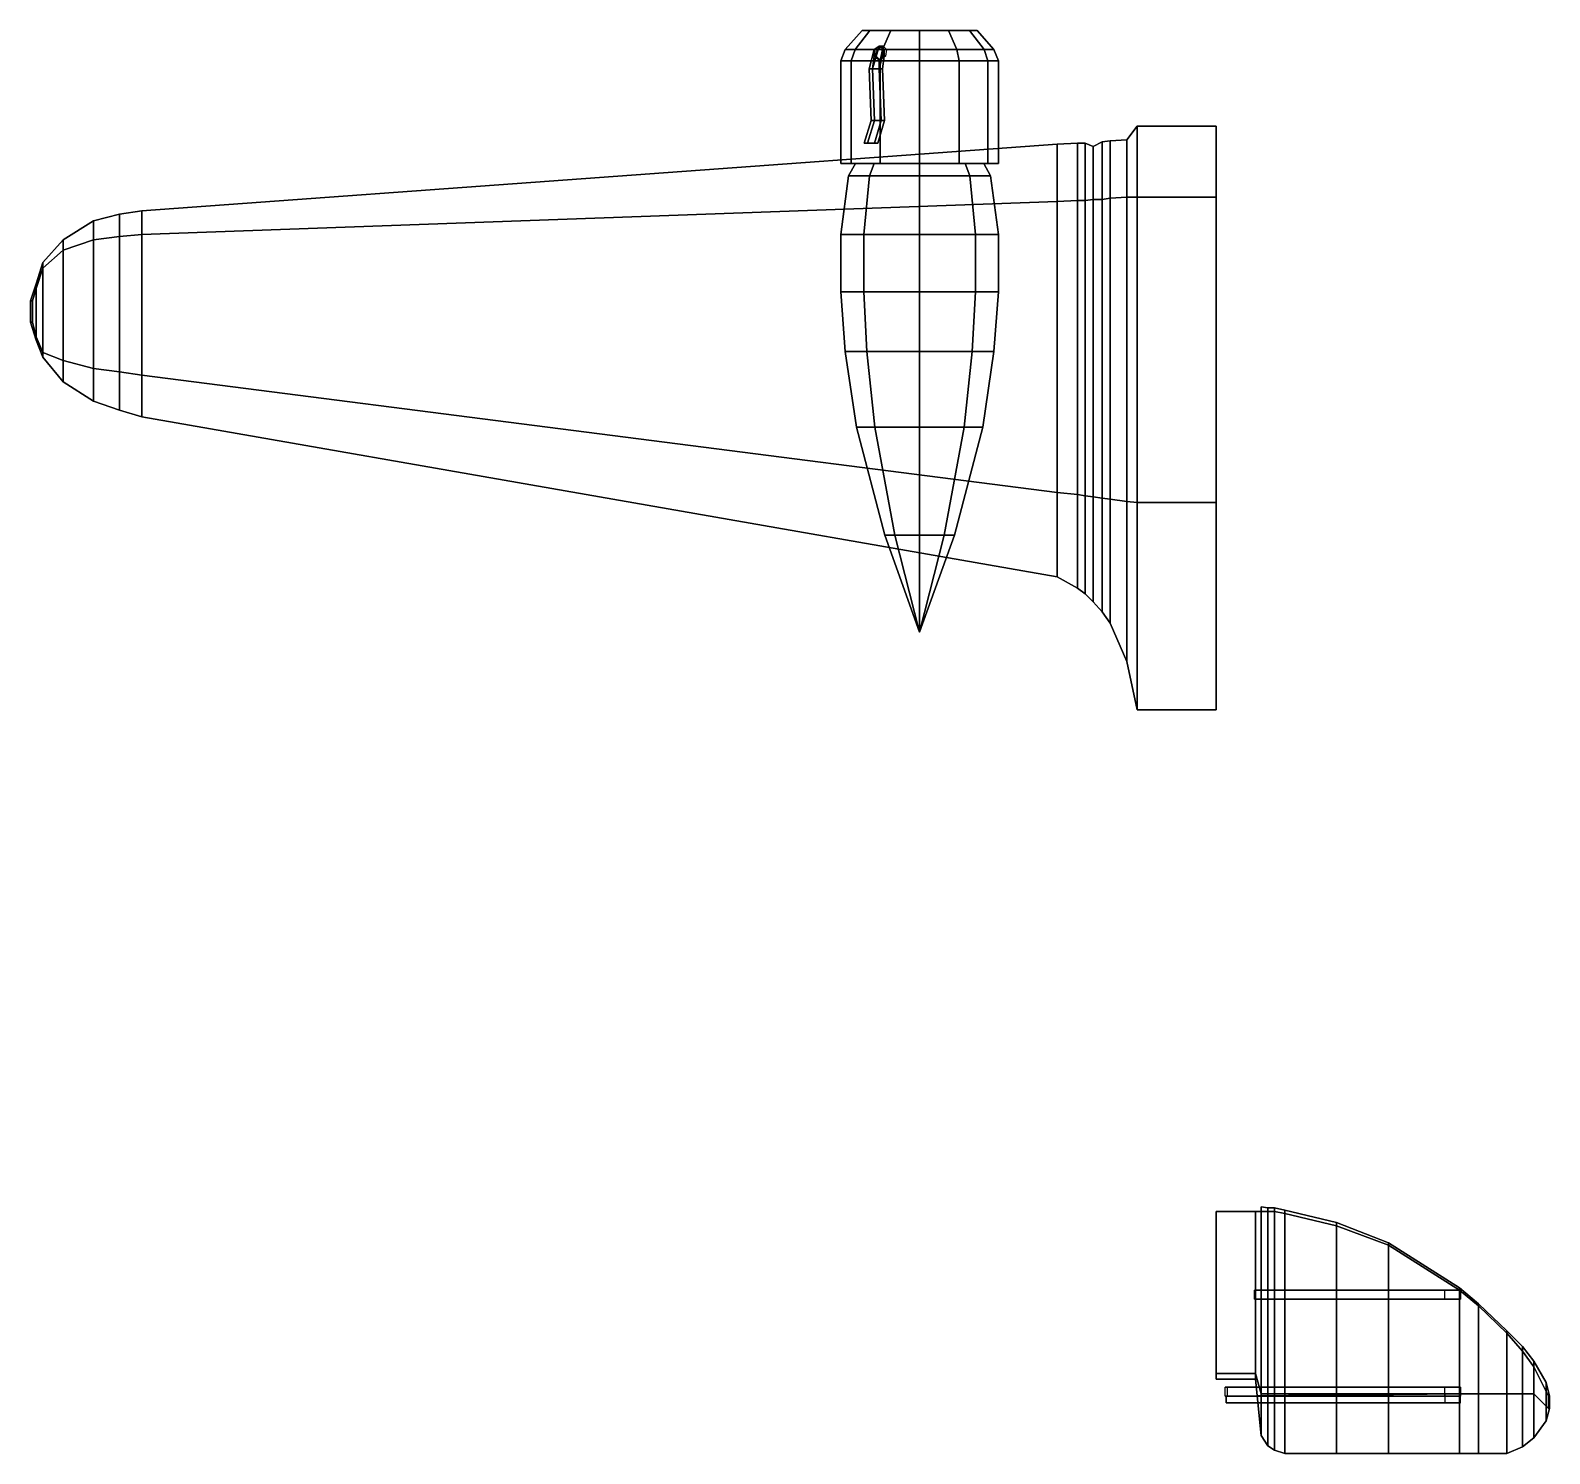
# Model space of a CAD drawing. Extents: x -10.5 to 3, y -6.9 to 5.7.
import ezdxf

# ---------------------------------------------------------------- set-up
doc = ezdxf.new("R2010")
doc.units = 0
doc.layers.add('WING1', color=1, linetype='CONTINUOUS')

msp = doc.modelspace()

# ---------------------------------------------------------------- linework, layer by layer
at = {"layer": 'WING1'}
for points in [[(-3.14, 5.71, -0.63), (-3.072, 5.71, -0.885), (-3.202, 5.54, -0.96), (-3.29, 5.54, -0.63)], [(-3.072, 5.71, -0.375), (-3.14, 5.71, -0.63), (-3.29, 5.54, -0.63), (-3.202, 5.54, -0.3)], [(-3.072, 5.71, -0.885), (-2.885, 5.71, -1.072), (-2.96, 5.54, -1.202), (-3.202, 5.54, -0.96)], [(-2.885, 5.71, -0.188), (-3.072, 5.71, -0.375), (-3.202, 5.54, -0.3), (-2.96, 5.54, -0.058)], [(-2.12, 5.71, -0.63), (-3.072, 5.71, -0.885), (-3.14, 5.71, -0.63), (-2.188, 5.71, -0.375)], [(-2.188, 5.71, -0.375), (-3.14, 5.71, -0.63), (-3.072, 5.71, -0.375), (-2.375, 5.71, -0.188)], [(-2.188, 5.71, -0.885), (-2.885, 5.71, -1.072), (-3.072, 5.71, -0.885), (-2.12, 5.71, -0.63)], [(-2.375, 5.71, -0.188), (-3.072, 5.71, -0.375), (-2.885, 5.71, -0.188), (-2.63, 5.71, -0.12)], [(-2.885, 5.71, -1.072), (-2.63, 5.71, -1.14), (-2.63, 5.54, -1.29), (-2.96, 5.54, -1.202)], [(-2.63, 5.71, -0.12), (-2.885, 5.71, -0.188), (-2.96, 5.54, -0.058), (-2.63, 5.54, 0.03)], [(-2.375, 5.71, -1.072), (-2.63, 5.71, -1.14), (-2.885, 5.71, -1.072), (-2.188, 5.71, -0.885)], [(-2.63, 5.71, -1.14), (-2.375, 5.71, -1.072), (-2.3, 5.54, -1.202), (-2.63, 5.54, -1.29)], [(-2.375, 5.71, -0.188), (-2.63, 5.71, -0.12), (-2.63, 5.54, 0.03), (-2.3, 5.54, -0.058)], [(-2.375, 5.71, -1.072), (-2.188, 5.71, -0.885), (-2.058, 5.54, -0.96), (-2.3, 5.54, -1.202)], [(-2.188, 5.71, -0.375), (-2.375, 5.71, -0.188), (-2.3, 5.54, -0.058), (-2.058, 5.54, -0.3)], [(-2.188, 5.71, -0.885), (-2.12, 5.71, -0.63), (-1.97, 5.54, -0.63), (-2.058, 5.54, -0.96)], [(-2.12, 5.71, -0.63), (-2.188, 5.71, -0.375), (-2.058, 5.54, -0.3), (-1.97, 5.54, -0.63)], [(-3.236, 5.44, -0.98), (-3.33, 5.44, -0.63), (-3.29, 5.54, -0.63), (-3.202, 5.54, -0.96)], [(-3.33, 5.44, -0.63), (-3.236, 5.44, -0.28), (-3.202, 5.54, -0.3), (-3.29, 5.54, -0.63)], [(-2.98, 5.44, -1.236), (-3.236, 5.44, -0.98), (-3.202, 5.54, -0.96), (-2.96, 5.54, -1.202)], [(-3.236, 5.44, -0.28), (-2.98, 5.44, -0.024), (-2.96, 5.54, -0.058), (-3.202, 5.54, -0.3)], [(-3.034, 5.54, -1.205), (-2.989, 5.57, -1.231), (-3.049, 5.37, -1.335), (-3.079, 5.37, -1.283)], [(-3.034, 5.48, -1.205), (-3.034, 5.54, -1.205), (-3.079, 5.37, -1.283), (-3.049, 5.37, -1.231)], [(-2.989, 5.57, -1.231), (-2.944, 5.54, -1.257), (-2.989, 5.37, -1.335), (-3.049, 5.37, -1.335)], [(-2.989, 5.57, -1.231), (-3.034, 5.54, -1.205), (-3.012, 5.54, -1.172), (-2.954, 5.57, -1.171)], [(-3.034, 5.54, -1.205), (-3.034, 5.48, -1.205), (-3.022, 5.48, -1.189), (-3.012, 5.54, -1.172)], [(-2.944, 5.54, -1.257), (-2.989, 5.57, -1.231), (-2.954, 5.57, -1.171), (-2.924, 5.54, -1.223)], [(-2.944, 5.54, -1.257), (-2.944, 5.48, -1.257), (-2.959, 5.37, -1.283), (-2.989, 5.37, -1.335)], [(-2.63, 5.44, -1.33), (-2.98, 5.44, -1.236), (-2.96, 5.54, -1.202), (-2.63, 5.54, -1.29)], [(-2.98, 5.44, -0.024), (-2.63, 5.44, 0.07), (-2.63, 5.54, 0.03), (-2.96, 5.54, -0.058)], [(-2.944, 5.48, -1.257), (-2.944, 5.54, -1.257), (-2.924, 5.54, -1.223), (-2.934, 5.48, -1.24)], [(-2.28, 5.44, -1.236), (-2.63, 5.44, -1.33), (-2.63, 5.54, -1.29), (-2.3, 5.54, -1.202)], [(-2.63, 5.44, 0.07), (-2.28, 5.44, -0.024), (-2.3, 5.54, -0.058), (-2.63, 5.54, 0.03)], [(-2.024, 5.44, -0.98), (-2.28, 5.44, -1.236), (-2.3, 5.54, -1.202), (-2.058, 5.54, -0.96)], [(-2.28, 5.44, -0.024), (-2.024, 5.44, -0.28), (-2.058, 5.54, -0.3), (-2.3, 5.54, -0.058)], [(-1.93, 5.44, -0.63), (-2.024, 5.44, -0.98), (-2.058, 5.54, -0.96), (-1.97, 5.54, -0.63)], [(-2.024, 5.44, -0.28), (-1.93, 5.44, -0.63), (-1.97, 5.54, -0.63), (-2.058, 5.54, -0.3)], [(-3.33, 5.44, -0.63), (-3.236, 5.44, -0.98), (-3.236, 4.53, -0.98), (-3.33, 4.53, -0.63)], [(-3.236, 5.44, -0.28), (-3.33, 5.44, -0.63), (-3.33, 4.53, -0.63), (-3.236, 4.53, -0.28)], [(-3.236, 5.44, -0.98), (-2.98, 5.44, -1.236), (-2.98, 4.53, -1.236), (-3.236, 4.53, -0.98)], [(-2.98, 5.44, -0.024), (-3.236, 5.44, -0.28), (-3.236, 4.53, -0.28), (-2.98, 4.53, -0.024)], [(-2.989, 5.45, -1.231), (-3.034, 5.48, -1.205), (-3.049, 5.37, -1.231), (-2.989, 5.37, -1.231)], [(-3.034, 5.48, -1.205), (-2.989, 5.45, -1.231), (-2.984, 5.45, -1.223), (-3.022, 5.48, -1.189)], [(-2.944, 5.48, -1.257), (-2.989, 5.45, -1.231), (-2.989, 5.37, -1.231), (-2.959, 5.37, -1.283)], [(-2.989, 5.45, -1.231), (-2.944, 5.48, -1.257), (-2.934, 5.48, -1.24), (-2.984, 5.45, -1.223)], [(-2.98, 5.44, -1.236), (-2.63, 5.44, -1.33), (-2.63, 4.53, -1.33), (-2.98, 4.53, -1.236)], [(-2.63, 5.44, 0.07), (-2.98, 5.44, -0.024), (-2.98, 4.53, -0.024), (-2.63, 4.53, 0.07)], [(-2.28, 5.44, -0.024), (-2.63, 5.44, 0.07), (-2.63, 4.53, 0.07), (-2.28, 4.53, -0.024)], [(-2.63, 5.44, -1.33), (-2.28, 5.44, -1.236), (-2.28, 4.53, -1.236), (-2.63, 4.53, -1.33)], [(-2.28, 5.44, -1.236), (-2.024, 5.44, -0.98), (-2.024, 4.53, -0.98), (-2.28, 4.53, -1.236)], [(-2.024, 5.44, -0.28), (-2.28, 5.44, -0.024), (-2.28, 4.53, -0.024), (-2.024, 4.53, -0.28)], [(-2.024, 5.44, -0.98), (-1.93, 5.44, -0.63), (-1.93, 4.53, -0.63), (-2.024, 4.53, -0.98)], [(-1.93, 5.44, -0.63), (-2.024, 5.44, -0.28), (-2.024, 4.53, -0.28), (-1.93, 4.53, -0.63)], [(-3.079, 5.37, -1.283), (-3.049, 5.37, -1.335), (-3.031, 4.91, -1.345), (-3.061, 4.91, -1.293)], [(-3.049, 5.37, -1.231), (-3.079, 5.37, -1.283), (-3.061, 4.91, -1.293), (-3.031, 4.91, -1.241)], [(-3.049, 5.37, -1.335), (-2.989, 5.37, -1.335), (-2.971, 4.91, -1.345), (-3.031, 4.91, -1.345)], [(-2.989, 5.37, -1.231), (-3.049, 5.37, -1.231), (-3.031, 4.91, -1.241), (-2.971, 4.91, -1.241)], [(-2.959, 5.37, -1.283), (-2.989, 5.37, -1.231), (-2.971, 4.91, -1.241), (-2.941, 4.91, -1.293)], [(-2.989, 5.37, -1.335), (-2.959, 5.37, -1.283), (-2.941, 4.91, -1.293), (-2.971, 4.91, -1.345)], [(-3.061, 4.91, -1.293), (-3.031, 4.91, -1.345), (-3.091, 4.71, -1.449), (-3.121, 4.71, -1.397)], [(-3.031, 4.91, -1.241), (-3.061, 4.91, -1.293), (-3.121, 4.71, -1.397), (-3.091, 4.71, -1.345)], [(-2.971, 4.91, -1.241), (-3.031, 4.91, -1.241), (-3.091, 4.71, -1.345), (-3.031, 4.71, -1.345)], [(-3.031, 4.91, -1.345), (-2.971, 4.91, -1.345), (-3.031, 4.71, -1.449), (-3.091, 4.71, -1.449)], [(-2.941, 4.91, -1.293), (-2.971, 4.91, -1.241), (-3.031, 4.71, -1.345), (-3.001, 4.71, -1.397)], [(-2.971, 4.91, -1.345), (-2.941, 4.91, -1.293), (-3.001, 4.71, -1.397), (-3.031, 4.71, -1.449)], [(-0.7, 4.86, -0.38), (-0.79, 4.74, -0.38), (-0.79, 4.23, 0.06), (-0.7, 4.23, 0.06)], [(-0.7, 4.23, -0.82), (-0.79, 4.23, -0.82), (-0.79, 4.74, -0.38), (-0.7, 4.86, -0.38)], [(0, 4.86, -0.38), (-0.7, 4.86, -0.38), (-0.7, 4.23, 0.06), (0, 4.23, 0.06)], [(0, 4.23, -0.82), (-0.7, 4.23, -0.82), (-0.7, 4.86, -0.38), (0, 4.86, -0.38)], [(-1.01, 4.72, -0.38), (-1.09, 4.68, -0.38), (-1.09, 4.21, 0.06), (-1.01, 4.21, 0.06)], [(-1.01, 4.21, -0.8), (-1.09, 4.21, -0.8), (-1.09, 4.68, -0.38), (-1.01, 4.72, -0.38)], [(-0.94, 4.73, -0.38), (-1.01, 4.72, -0.38), (-1.01, 4.21, 0.06), (-0.94, 4.22, 0.06)], [(-0.94, 4.22, -0.81), (-1.01, 4.21, -0.8), (-1.01, 4.72, -0.38), (-0.94, 4.73, -0.38)], [(-0.79, 4.74, -0.38), (-0.94, 4.73, -0.38), (-0.94, 4.22, 0.06), (-0.79, 4.23, 0.06)], [(-0.79, 4.23, -0.82), (-0.94, 4.22, -0.81), (-0.94, 4.73, -0.38), (-0.79, 4.74, -0.38)], [(-1.41, 4.7, -0.38), (-9.53, 4.11, -0.09), (-9.53, 3.9, 0.04), (-1.41, 4.19, 0.06)], [(-1.41, 4.19, -0.77), (-9.53, 3.9, -0.21), (-9.53, 4.11, -0.09), (-1.41, 4.7, -0.38)], [(-1.23, 4.71, -0.38), (-1.41, 4.7, -0.38), (-1.41, 4.19, 0.06), (-1.23, 4.2, 0.06)], [(-1.23, 4.2, -0.78), (-1.41, 4.19, -0.77), (-1.41, 4.7, -0.38), (-1.23, 4.71, -0.38)], [(-1.16, 4.71, -0.38), (-1.23, 4.71, -0.38), (-1.23, 4.2, 0.06), (-1.16, 4.2, 0.06)], [(-1.16, 4.2, -0.79), (-1.23, 4.2, -0.78), (-1.23, 4.71, -0.38), (-1.16, 4.71, -0.38)], [(-1.09, 4.68, -0.38), (-1.16, 4.71, -0.38), (-1.16, 4.2, 0.06), (-1.09, 4.21, 0.06)], [(-1.09, 4.21, -0.8), (-1.16, 4.2, -0.79), (-1.16, 4.71, -0.38), (-1.09, 4.68, -0.38)], [(-3.236, 4.53, -0.28), (-3.33, 4.53, -0.63), (-3.236, 4.53, -0.98), (-3.2, 4.53, -0.63)], [(-3.2, 4.53, -0.63), (-3.033, 4.53, -1.033), (-3.075, 4.42, -1.075), (-3.26, 4.42, -0.63)], [(-3.033, 4.53, -0.227), (-3.2, 4.53, -0.63), (-3.26, 4.42, -0.63), (-3.075, 4.42, -0.185)], [(-3.2, 4.53, -0.63), (-3.236, 4.53, -0.98), (-2.98, 4.53, -1.236), (-3.033, 4.53, -1.033)], [(-2.98, 4.53, -0.024), (-3.236, 4.53, -0.28), (-3.2, 4.53, -0.63), (-3.033, 4.53, -0.227)], [(-3.033, 4.53, -1.033), (-2.63, 4.53, -1.2), (-2.63, 4.42, -1.26), (-3.075, 4.42, -1.075)], [(-2.63, 4.53, -0.06), (-3.033, 4.53, -0.227), (-3.075, 4.42, -0.185), (-2.63, 4.42)], [(-3.033, 4.53, -1.033), (-2.98, 4.53, -1.236), (-2.63, 4.53, -1.33), (-2.63, 4.53, -1.2)], [(-2.63, 4.53, 0.07), (-2.98, 4.53, -0.024), (-3.033, 4.53, -0.227), (-2.63, 4.53, -0.06)], [(-2.63, 4.53, -1.2), (-2.63, 4.53, -1.33), (-2.28, 4.53, -1.236), (-2.227, 4.53, -1.033)], [(-2.28, 4.53, -0.024), (-2.63, 4.53, 0.07), (-2.63, 4.53, -0.06), (-2.227, 4.53, -0.227)], [(-2.63, 4.53, -1.2), (-2.227, 4.53, -1.033), (-2.185, 4.42, -1.075), (-2.63, 4.42, -1.26)], [(-2.227, 4.53, -0.227), (-2.63, 4.53, -0.06), (-2.63, 4.42), (-2.185, 4.42, -0.185)], [(-2.227, 4.53, -1.033), (-2.28, 4.53, -1.236), (-2.024, 4.53, -0.98), (-2.06, 4.53, -0.63)], [(-2.024, 4.53, -0.28), (-2.28, 4.53, -0.024), (-2.227, 4.53, -0.227), (-2.06, 4.53, -0.63)], [(-2.227, 4.53, -1.033), (-2.06, 4.53, -0.63), (-2, 4.42, -0.63), (-2.185, 4.42, -1.075)], [(-2.06, 4.53, -0.63), (-2.227, 4.53, -0.227), (-2.185, 4.42, -0.185), (-2, 4.42, -0.63)], [(-1.93, 4.53, -0.63), (-2.024, 4.53, -0.28), (-2.06, 4.53, -0.63), (-2.024, 4.53, -0.98)], [(-3.26, 4.42, -0.63), (-3.075, 4.42, -1.075), (-3.125, 3.9, -1.125), (-3.33, 3.9, -0.63)], [(-3.075, 4.42, -0.185), (-3.26, 4.42, -0.63), (-3.33, 3.9, -0.63), (-3.125, 3.9, -0.135)], [(-3.075, 4.42, -1.075), (-2.63, 4.42, -1.26), (-2.63, 3.9, -1.33), (-3.125, 3.9, -1.125)], [(-2.63, 4.42), (-3.075, 4.42, -0.185), (-3.125, 3.9, -0.135), (-2.63, 3.9, 0.07)], [(-2.63, 4.42, -1.26), (-2.185, 4.42, -1.075), (-2.135, 3.9, -1.125), (-2.63, 3.9, -1.33)], [(-2.185, 4.42, -0.185), (-2.63, 4.42), (-2.63, 3.9, 0.07), (-2.135, 3.9, -0.135)], [(-2.185, 4.42, -1.075), (-2, 4.42, -0.63), (-1.93, 3.9, -0.63), (-2.135, 3.9, -1.125)], [(-2, 4.42, -0.63), (-2.185, 4.42, -0.185), (-2.135, 3.9, -0.135), (-1.93, 3.9, -0.63)], [(-9.53, 3.9, 0.04), (-9.53, 2.65, 0.04), (-1.41, 1.61, 0.06), (-1.41, 4.19, 0.06)], [(-1.41, 1.61, -0.77), (-9.53, 2.65, -0.21), (-9.53, 3.9, -0.21), (-1.41, 4.19, -0.77)], [(-1.41, 4.19, 0.06), (-1.41, 1.61, 0.06), (-1.23, 1.59, 0.06), (-1.23, 4.2, 0.06)], [(-1.23, 1.59, -0.78), (-1.41, 1.61, -0.77), (-1.41, 4.19, -0.77), (-1.23, 4.2, -0.78)], [(-1.23, 4.2, 0.06), (-1.23, 1.59, 0.06), (-1.16, 1.58, 0.06), (-1.16, 4.2, 0.06)], [(-1.16, 1.58, -0.79), (-1.23, 1.59, -0.78), (-1.23, 4.2, -0.78), (-1.16, 4.2, -0.79)], [(-1.16, 4.2, 0.06), (-1.16, 1.58, 0.06), (-1.09, 1.57, 0.06), (-1.09, 4.21, 0.06)], [(-1.09, 1.57, -0.8), (-1.16, 1.58, -0.79), (-1.16, 4.2, -0.79), (-1.09, 4.21, -0.8)], [(-1.09, 4.21, 0.06), (-1.09, 1.57, 0.06), (-1.01, 1.56, 0.06), (-1.01, 4.21, 0.06)], [(-1.01, 1.56, -0.8), (-1.09, 1.57, -0.8), (-1.09, 4.21, -0.8), (-1.01, 4.21, -0.8)], [(-1.01, 4.21, 0.06), (-1.01, 1.56, 0.06), (-0.94, 1.55, 0.06), (-0.94, 4.22, 0.06)], [(-0.94, 1.55, -0.81), (-1.01, 1.56, -0.8), (-1.01, 4.21, -0.8), (-0.94, 4.22, -0.81)], [(-0.94, 4.22, 0.06), (-0.94, 1.55, 0.06), (-0.79, 1.53, 0.06), (-0.79, 4.23, 0.06)], [(-0.79, 1.53, -0.82), (-0.94, 1.55, -0.81), (-0.94, 4.22, -0.81), (-0.79, 4.23, -0.82)], [(-0.79, 4.23, 0.06), (-0.79, 1.53, 0.06), (-0.7, 1.52, 0.06), (-0.7, 4.23, 0.06)], [(-0.7, 1.52, -0.82), (-0.79, 1.53, -0.82), (-0.79, 4.23, -0.82), (-0.7, 4.23, -0.82)], [(-0.7, 4.23, 0.06), (-0.7, 1.52, 0.06), (0, 1.52, 0.06), (0, 4.23, 0.06)], [(0, 1.52, -0.82), (-0.7, 1.52, -0.82), (-0.7, 4.23, -0.82), (0, 4.23, -0.82)], [(-9.73, 4.08, -0.08), (-9.96, 4.02, -0.08), (-9.96, 3.85, 0.02), (-9.73, 3.88, 0.03)], [(-9.73, 3.88, -0.19), (-9.96, 3.85, -0.18), (-9.96, 4.02, -0.08), (-9.73, 4.08, -0.08)], [(-9.53, 4.11, -0.09), (-9.73, 4.08, -0.08), (-9.73, 3.88, 0.03), (-9.53, 3.9, 0.04)], [(-9.53, 3.9, -0.21), (-9.73, 3.88, -0.19), (-9.73, 4.08, -0.08), (-9.53, 4.11, -0.09)], [(-9.96, 4.02, -0.08), (-10.23, 3.85, -0.07), (-10.23, 3.76, 0.01), (-9.96, 3.85, 0.02)], [(-9.96, 3.85, -0.18), (-10.23, 3.76, -0.15), (-10.23, 3.85, -0.07), (-9.96, 4.02, -0.08)], [(-10.23, 3.85, -0.07), (-10.41, 3.65, -0.04), (-10.41, 3.6), (-10.23, 3.76, 0.01)], [(-10.23, 3.76, -0.15), (-10.41, 3.6, -0.1), (-10.41, 3.65, -0.04), (-10.23, 3.85, -0.07)], [(-10.23, 3.76, 0.01), (-10.23, 2.78, 0.01), (-9.96, 2.71, 0.02), (-9.96, 3.85, 0.02)], [(-9.96, 2.71, -0.18), (-10.23, 2.78, -0.15), (-10.23, 3.76, -0.15), (-9.96, 3.85, -0.18)], [(-9.96, 3.85, 0.02), (-9.96, 2.71, 0.02), (-9.73, 2.68, 0.03), (-9.73, 3.88, 0.03)], [(-9.73, 2.68, -0.19), (-9.96, 2.71, -0.18), (-9.96, 3.85, -0.18), (-9.73, 3.88, -0.19)], [(-9.73, 3.88, 0.03), (-9.73, 2.68, 0.03), (-9.53, 2.65, 0.04), (-9.53, 3.9, 0.04)], [(-9.53, 2.65, -0.21), (-9.73, 2.68, -0.19), (-9.73, 3.88, -0.19), (-9.53, 3.9, -0.21)], [(-3.33, 3.9, -0.63), (-3.125, 3.9, -1.125), (-3.125, 3.39, -1.125), (-3.33, 3.39, -0.63)], [(-3.125, 3.9, -0.135), (-3.33, 3.9, -0.63), (-3.33, 3.39, -0.63), (-3.125, 3.39, -0.135)], [(-3.125, 3.9, -1.125), (-2.63, 3.9, -1.33), (-2.63, 3.39, -1.33), (-3.125, 3.39, -1.125)], [(-2.63, 3.9, 0.07), (-3.125, 3.9, -0.135), (-3.125, 3.39, -0.135), (-2.63, 3.39, 0.07)], [(-2.63, 3.9, -1.33), (-2.135, 3.9, -1.125), (-2.135, 3.39, -1.125), (-2.63, 3.39, -1.33)], [(-2.135, 3.9, -0.135), (-2.63, 3.9, 0.07), (-2.63, 3.39, 0.07), (-2.135, 3.39, -0.135)], [(-2.135, 3.9, -1.125), (-1.93, 3.9, -0.63), (-1.93, 3.39, -0.63), (-2.135, 3.39, -1.125)], [(-1.93, 3.9, -0.63), (-2.135, 3.9, -0.135), (-2.135, 3.39, -0.135), (-1.93, 3.39, -0.63)], [(-10.41, 3.65, -0.04), (-10.47, 3.46, -0.03), (-10.47, 3.42), (-10.41, 3.6)], [(-10.41, 3.6, -0.1), (-10.47, 3.42, -0.07), (-10.47, 3.46, -0.03), (-10.41, 3.65, -0.04)], [(-10.41, 3.6), (-10.41, 2.85), (-10.23, 2.78, 0.01), (-10.23, 3.76, 0.01)], [(-10.23, 2.78, -0.15), (-10.41, 2.85, -0.1), (-10.41, 3.6, -0.1), (-10.23, 3.76, -0.15)], [(-10.47, 3.42), (-10.47, 2.99), (-10.41, 2.85), (-10.41, 3.6)], [(-10.41, 2.85, -0.1), (-10.47, 2.99, -0.07), (-10.47, 3.42, -0.07), (-10.41, 3.6, -0.1)], [(-10.47, 3.46, -0.03), (-10.52, 3.31, -0.03), (-10.5, 3.31, -0.01), (-10.47, 3.42)], [(-10.47, 3.42, -0.07), (-10.5, 3.31, -0.05), (-10.52, 3.31, -0.03), (-10.47, 3.46, -0.03)], [(-10.5, 3.31, -0.01), (-10.5, 3.12, -0.01), (-10.47, 2.99), (-10.47, 3.42)], [(-10.47, 2.99, -0.07), (-10.5, 3.12, -0.05), (-10.5, 3.31, -0.05), (-10.47, 3.42, -0.07)], [(-3.33, 3.39, -0.63), (-3.125, 3.39, -1.125), (-3.097, 2.86, -1.097), (-3.29, 2.86, -0.63)], [(-3.125, 3.39, -0.135), (-3.33, 3.39, -0.63), (-3.29, 2.86, -0.63), (-3.097, 2.86, -0.163)], [(-3.125, 3.39, -1.125), (-2.63, 3.39, -1.33), (-2.63, 2.86, -1.29), (-3.097, 2.86, -1.097)], [(-2.63, 3.39, 0.07), (-3.125, 3.39, -0.135), (-3.097, 2.86, -0.163), (-2.63, 2.86, 0.03)], [(-2.63, 3.39, -1.33), (-2.135, 3.39, -1.125), (-2.163, 2.86, -1.097), (-2.63, 2.86, -1.29)], [(-2.135, 3.39, -0.135), (-2.63, 3.39, 0.07), (-2.63, 2.86, 0.03), (-2.163, 2.86, -0.163)], [(-2.135, 3.39, -1.125), (-1.93, 3.39, -0.63), (-1.97, 2.86, -0.63), (-2.163, 2.86, -1.097)], [(-1.93, 3.39, -0.63), (-2.135, 3.39, -0.135), (-2.163, 2.86, -0.163), (-1.97, 2.86, -0.63)], [(-10.52, 3.31, -0.03), (-10.52, 3.12, -0.03), (-10.5, 3.12, -0.01), (-10.5, 3.31, -0.01)], [(-10.5, 3.31, -0.05), (-10.5, 3.12, -0.05), (-10.52, 3.12, -0.03), (-10.52, 3.31, -0.03)], [(-10.47, 2.99), (-10.5, 3.12, -0.01), (-10.52, 3.12, -0.03), (-10.47, 2.96, -0.03)], [(-10.47, 2.96, -0.03), (-10.52, 3.12, -0.03), (-10.5, 3.12, -0.05), (-10.47, 2.99, -0.07)], [(-10.41, 2.85), (-10.47, 2.99), (-10.47, 2.96, -0.03), (-10.41, 2.81, -0.04)], [(-10.41, 2.81, -0.04), (-10.47, 2.96, -0.03), (-10.47, 2.99, -0.07), (-10.41, 2.85, -0.1)], [(-10.23, 2.78, 0.01), (-10.41, 2.85), (-10.41, 2.81, -0.04), (-10.23, 2.59, -0.07)], [(-10.23, 2.59, -0.07), (-10.41, 2.81, -0.04), (-10.41, 2.85, -0.1), (-10.23, 2.78, -0.15)], [(-3.29, 2.86, -0.63), (-3.097, 2.86, -1.097), (-3.026, 2.19, -1.026), (-3.19, 2.19, -0.63)], [(-3.097, 2.86, -0.163), (-3.29, 2.86, -0.63), (-3.19, 2.19, -0.63), (-3.026, 2.19, -0.234)], [(-3.097, 2.86, -1.097), (-2.63, 2.86, -1.29), (-2.63, 2.19, -1.19), (-3.026, 2.19, -1.026)], [(-2.63, 2.86, 0.03), (-3.097, 2.86, -0.163), (-3.026, 2.19, -0.234), (-2.63, 2.19, -0.07)], [(-2.63, 2.86, -1.29), (-2.163, 2.86, -1.097), (-2.234, 2.19, -1.026), (-2.63, 2.19, -1.19)], [(-2.163, 2.86, -0.163), (-2.63, 2.86, 0.03), (-2.63, 2.19, -0.07), (-2.234, 2.19, -0.234)], [(-2.163, 2.86, -1.097), (-1.97, 2.86, -0.63), (-2.07, 2.19, -0.63), (-2.234, 2.19, -1.026)], [(-1.97, 2.86, -0.63), (-2.163, 2.86, -0.163), (-2.234, 2.19, -0.234), (-2.07, 2.19, -0.63)], [(-9.96, 2.71, 0.02), (-10.23, 2.78, 0.01), (-10.23, 2.59, -0.07), (-9.96, 2.42, -0.08)], [(-9.96, 2.42, -0.08), (-10.23, 2.59, -0.07), (-10.23, 2.78, -0.15), (-9.96, 2.71, -0.18)], [(-9.73, 2.68, 0.03), (-9.96, 2.71, 0.02), (-9.96, 2.42, -0.08), (-9.73, 2.34, -0.08)], [(-9.73, 2.34, -0.08), (-9.96, 2.42, -0.08), (-9.96, 2.71, -0.18), (-9.73, 2.68, -0.19)], [(-9.53, 2.65, 0.04), (-9.73, 2.68, 0.03), (-9.73, 2.34, -0.08), (-9.53, 2.28, -0.09)], [(-9.53, 2.28, -0.09), (-9.73, 2.34, -0.08), (-9.73, 2.68, -0.19), (-9.53, 2.65, -0.21)], [(-1.41, 1.61, 0.06), (-9.53, 2.65, 0.04), (-9.53, 2.28, -0.09), (-1.41, 0.86, -0.38)], [(-1.41, 0.86, -0.38), (-9.53, 2.28, -0.09), (-9.53, 2.65, -0.21), (-1.41, 1.61, -0.77)], [(-3.19, 2.19, -0.63), (-3.026, 2.19, -1.026), (-2.849, 1.23, -0.849), (-2.94, 1.23, -0.63)], [(-3.026, 2.19, -0.234), (-3.19, 2.19, -0.63), (-2.94, 1.23, -0.63), (-2.849, 1.23, -0.411)], [(-3.026, 2.19, -1.026), (-2.63, 2.19, -1.19), (-2.63, 1.23, -0.94), (-2.849, 1.23, -0.849)], [(-2.63, 2.19, -0.07), (-3.026, 2.19, -0.234), (-2.849, 1.23, -0.411), (-2.63, 1.23, -0.32)], [(-2.63, 2.19, -1.19), (-2.234, 2.19, -1.026), (-2.411, 1.23, -0.849), (-2.63, 1.23, -0.94)], [(-2.234, 2.19, -0.234), (-2.63, 2.19, -0.07), (-2.63, 1.23, -0.32), (-2.411, 1.23, -0.411)], [(-2.234, 2.19, -1.026), (-2.07, 2.19, -0.63), (-2.32, 1.23, -0.63), (-2.411, 1.23, -0.849)], [(-2.07, 2.19, -0.63), (-2.234, 2.19, -0.234), (-2.411, 1.23, -0.411), (-2.32, 1.23, -0.63)], [(-1.23, 1.59, 0.06), (-1.41, 1.61, 0.06), (-1.41, 0.86, -0.38), (-1.23, 0.76, -0.38)], [(-1.23, 0.76, -0.38), (-1.41, 0.86, -0.38), (-1.41, 1.61, -0.77), (-1.23, 1.59, -0.78)], [(-1.16, 1.58, 0.06), (-1.23, 1.59, 0.06), (-1.23, 0.76, -0.38), (-1.16, 0.71, -0.38)], [(-1.16, 0.71, -0.38), (-1.23, 0.76, -0.38), (-1.23, 1.59, -0.78), (-1.16, 1.58, -0.79)], [(-1.09, 1.57, 0.06), (-1.16, 1.58, 0.06), (-1.16, 0.71, -0.38), (-1.09, 0.64, -0.38)], [(-1.09, 0.64, -0.38), (-1.16, 0.71, -0.38), (-1.16, 1.58, -0.79), (-1.09, 1.57, -0.8)], [(-1.01, 1.56, 0.06), (-1.09, 1.57, 0.06), (-1.09, 0.64, -0.38), (-1.01, 0.55, -0.38)], [(-1.01, 0.55, -0.38), (-1.09, 0.64, -0.38), (-1.09, 1.57, -0.8), (-1.01, 1.56, -0.8)], [(-0.94, 1.55, 0.06), (-1.01, 1.56, 0.06), (-1.01, 0.55, -0.38), (-0.94, 0.45, -0.38)], [(-0.94, 0.45, -0.38), (-1.01, 0.55, -0.38), (-1.01, 1.56, -0.8), (-0.94, 1.55, -0.81)], [(-0.79, 1.53, 0.06), (-0.94, 1.55, 0.06), (-0.94, 0.45, -0.38), (-0.79, 0.11, -0.38)], [(-0.79, 0.11, -0.38), (-0.94, 0.45, -0.38), (-0.94, 1.55, -0.81), (-0.79, 1.53, -0.82)], [(-0.7, 1.52, 0.06), (-0.79, 1.53, 0.06), (-0.79, 0.11, -0.38), (-0.7, -0.32, -0.38)], [(-0.7, -0.32, -0.38), (-0.79, 0.11, -0.38), (-0.79, 1.53, -0.82), (-0.7, 1.52, -0.82)], [(0, 1.52, 0.06), (-0.7, 1.52, 0.06), (-0.7, -0.32, -0.38), (0, -0.32, -0.38)], [(0, -0.32, -0.38), (-0.7, -0.32, -0.38), (-0.7, 1.52, -0.82), (0, 1.52, -0.82)], [(-2.94, 1.23, -0.63), (-2.849, 1.23, -0.849), (-2.63, 0.37, -0.63)], [(-2.849, 1.23, -0.411), (-2.94, 1.23, -0.63), (-2.63, 0.37, -0.63)], [(-2.849, 1.23, -0.849), (-2.63, 1.23, -0.94), (-2.63, 0.37, -0.63)], [(-2.63, 1.23, -0.32), (-2.849, 1.23, -0.411), (-2.63, 0.37, -0.63)], [(-2.411, 1.23, -0.849), (-2.32, 1.23, -0.63), (-2.63, 0.37, -0.63)], [(-2.32, 1.23, -0.63), (-2.411, 1.23, -0.411), (-2.63, 0.37, -0.63)], [(-2.63, 1.23, -0.94), (-2.411, 1.23, -0.849), (-2.63, 0.37, -0.63)], [(-2.411, 1.23, -0.411), (-2.63, 1.23, -0.32), (-2.63, 0.37, -0.63)], [(0, -4.77, 0.97), (0, -6.21, 0.97), (0.35, -6.21, 0.97), (0.35, -4.77, 0.97)], [(0.35, -6.21, 0.78), (0, -6.21, 0.77), (0, -4.77, 0.77), (0.35, -4.77, 0.78)], [(0.35, -4.77, 0.97), (0.35, -6.21, 0.97), (0.4, -6.39, 0.97), (0.4, -4.77, 0.97)], [(0.4, -6.39, 0.78), (0.35, -6.21, 0.78), (0.35, -4.77, 0.78), (0.4, -4.77, 0.78)], [(0.46, -4.74, 0.88), (0.4, -4.73, 0.88), (0.4, -4.77, 0.97), (0.46, -4.77, 0.97)], [(0.46, -4.77, 0.78), (0.4, -4.77, 0.78), (0.4, -4.73, 0.88), (0.46, -4.74, 0.88)], [(0.4, -4.77, 0.97), (0.4, -6.39, 0.97), (0.46, -6.39, 0.97), (0.46, -4.77, 0.97)], [(0.46, -6.39, 0.78), (0.4, -6.39, 0.78), (0.4, -4.77, 0.78), (0.46, -4.77, 0.78)], [(0.52, -4.74, 0.88), (0.46, -4.74, 0.88), (0.46, -4.77, 0.97), (0.52, -4.77, 0.97)], [(0.52, -4.77, 0.78), (0.46, -4.77, 0.78), (0.46, -4.74, 0.88), (0.52, -4.74, 0.88)], [(0.46, -4.77, 0.97), (0.46, -6.39, 0.97), (0.52, -6.39, 0.97), (0.52, -4.77, 0.97)], [(0.52, -6.39, 0.78), (0.46, -6.39, 0.78), (0.46, -4.77, 0.78), (0.52, -4.77, 0.78)], [(0.61, -4.76, 0.88), (0.52, -4.74, 0.88), (0.52, -4.77, 0.97), (0.61, -4.79, 0.97)], [(0.61, -4.79, 0.78), (0.52, -4.77, 0.78), (0.52, -4.74, 0.88), (0.61, -4.76, 0.88)], [(0.52, -4.77, 0.97), (0.52, -6.39, 0.97), (0.61, -6.39, 0.97), (0.61, -4.79, 0.97)], [(0.61, -6.39, 0.78), (0.52, -6.39, 0.78), (0.52, -4.77, 0.78), (0.61, -4.79, 0.78)], [(1.07, -4.87, 0.88), (0.61, -4.76, 0.88), (0.61, -4.79, 0.97), (1.07, -4.9, 0.96)], [(1.07, -4.9, 0.78), (0.61, -4.79, 0.78), (0.61, -4.76, 0.88), (1.07, -4.87, 0.88)], [(0.61, -4.79, 0.97), (0.61, -6.39, 0.97), (1.07, -6.39, 0.96), (1.07, -4.9, 0.96)], [(1.07, -6.39, 0.78), (0.61, -6.39, 0.78), (0.61, -4.79, 0.78), (1.07, -4.9, 0.78)], [(1.53, -5.05, 0.88), (1.07, -4.87, 0.88), (1.07, -4.9, 0.96), (1.53, -5.07, 0.96)], [(1.53, -5.07, 0.79), (1.07, -4.9, 0.78), (1.07, -4.87, 0.88), (1.53, -5.05, 0.88)], [(1.07, -4.9, 0.96), (1.07, -6.39, 0.96), (1.53, -6.39, 0.96), (1.53, -5.07, 0.96)], [(1.53, -6.39, 0.79), (1.07, -6.39, 0.78), (1.07, -4.9, 0.78), (1.53, -5.07, 0.79)], [(2.16, -5.45, 0.88), (1.53, -5.05, 0.88), (1.53, -5.07, 0.96), (2.16, -5.47, 0.95)], [(2.16, -5.47, 0.81), (1.53, -5.07, 0.79), (1.53, -5.05, 0.88), (2.16, -5.45, 0.88)], [(1.53, -5.07, 0.96), (1.53, -6.39, 0.96), (2.16, -6.39, 0.95), (2.16, -5.47, 0.95)], [(2.16, -6.39, 0.81), (1.53, -6.39, 0.79), (1.53, -5.07, 0.79), (2.16, -5.47, 0.81)], [(0.34, -5.47, -0.07), (0.34, -5.47, -0.02), (2.03, -5.47, 0.81), (2.17, -5.47, 0.81)], [(2.03, -5.47, 0.81), (0.34, -5.47, -0.02), (0.34, -5.55, -0.02), (2.03, -5.55, 0.81)], [(2.17, -5.55, 0.81), (0.34, -5.55, -0.07), (0.34, -5.47, -0.07), (2.17, -5.47, 0.81)], [(2.33, -5.59, 0.88), (2.16, -5.45, 0.88), (2.16, -5.47, 0.95), (2.33, -5.61, 0.94)], [(2.33, -5.61, 0.81), (2.16, -5.47, 0.81), (2.16, -5.45, 0.88), (2.33, -5.59, 0.88)], [(2.16, -5.47, 0.95), (2.16, -6.39, 0.95), (2.33, -6.39, 0.94), (2.33, -5.61, 0.94)], [(2.33, -6.39, 0.81), (2.16, -6.39, 0.81), (2.16, -5.47, 0.81), (2.33, -5.61, 0.81)], [(2.03, -5.55, 0.81), (0.34, -5.55, -0.02), (0.34, -5.55, -0.07), (2.17, -5.55, 0.81)], [(2.58, -5.83, 0.88), (2.33, -5.59, 0.88), (2.33, -5.61, 0.94), (2.58, -5.85, 0.94)], [(2.58, -5.85, 0.81), (2.33, -5.61, 0.81), (2.33, -5.59, 0.88), (2.58, -5.83, 0.88)], [(2.33, -5.61, 0.94), (2.33, -6.39, 0.94), (2.58, -6.39, 0.94), (2.58, -5.85, 0.94)], [(2.58, -6.39, 0.81), (2.33, -6.39, 0.81), (2.33, -5.61, 0.81), (2.58, -5.85, 0.81)], [(2.72, -5.97, 0.88), (2.58, -5.83, 0.88), (2.58, -5.85, 0.94), (2.72, -6.01, 0.94)], [(2.72, -6.01, 0.81), (2.58, -5.85, 0.81), (2.58, -5.83, 0.88), (2.72, -5.97, 0.88)], [(2.58, -5.85, 0.94), (2.58, -6.39, 0.94), (2.72, -6.39, 0.94), (2.72, -6.01, 0.94)], [(2.72, -6.39, 0.81), (2.58, -6.39, 0.81), (2.58, -5.85, 0.81), (2.72, -6.01, 0.81)], [(2.82, -6.1, 0.88), (2.72, -5.97, 0.88), (2.72, -6.01, 0.94), (2.82, -6.15, 0.94)], [(2.82, -6.15, 0.81), (2.72, -6.01, 0.81), (2.72, -5.97, 0.88), (2.82, -6.1, 0.88)], [(2.72, -6.01, 0.94), (2.72, -6.39, 0.94), (2.82, -6.39, 0.94), (2.82, -6.15, 0.94)], [(2.82, -6.39, 0.81), (2.72, -6.39, 0.81), (2.72, -6.01, 0.81), (2.82, -6.15, 0.81)], [(2.93, -6.29, 0.88), (2.82, -6.1, 0.88), (2.82, -6.15, 0.94), (2.93, -6.37, 0.92)], [(2.93, -6.37, 0.84), (2.82, -6.15, 0.81), (2.82, -6.1, 0.88), (2.93, -6.29, 0.88)], [(2.82, -6.15, 0.94), (2.82, -6.39, 0.94), (2.93, -6.5, 0.92), (2.93, -6.37, 0.92)], [(2.93, -6.5, 0.84), (2.82, -6.39, 0.81), (2.82, -6.15, 0.81), (2.93, -6.37, 0.84)], [(0.35, -6.21, 0.97), (0, -6.21, 0.97), (0, -6.26, 0.88), (0.35, -6.26, 0.88)], [(0.35, -6.26, 0.88), (0, -6.26, 0.88), (0, -6.21, 0.77), (0.35, -6.21, 0.78)], [(2.17, -6.41, 0.81), (0.08, -6.41, -0.07), (0.08, -6.33, -0.07), (2.17, -6.33, 0.81)], [(0.08, -6.33, -0.07), (0.1, -6.33, -0.02), (2.03, -6.33, 0.81), (2.17, -6.33, 0.81)], [(2.03, -6.33, 0.81), (0.1, -6.33, -0.02), (0.1, -6.41, -0.02), (2.03, -6.41, 0.81)], [(0.4, -6.39, 0.97), (0.35, -6.21, 0.97), (0.35, -6.26, 0.88), (0.4, -6.76, 0.88)], [(0.4, -6.76, 0.88), (0.35, -6.26, 0.88), (0.35, -6.21, 0.78), (0.4, -6.39, 0.78)], [(2.96, -6.41, 0.88), (2.93, -6.29, 0.88), (2.93, -6.37, 0.92), (2.95, -6.41, 0.91)], [(2.95, -6.41, 0.85), (2.93, -6.37, 0.84), (2.93, -6.29, 0.88), (2.96, -6.41, 0.88)], [(2.03, -6.41, 0.81), (0.1, -6.41, -0.02), (0.08, -6.41, -0.07), (2.17, -6.41, 0.81)], [(2.17, -6.39, 0.95), (0.09, -6.41, 2.07), (0.09, -6.47, 2.07), (2.17, -6.47, 0.95)], [(2.03, -6.47, 0.95), (0.09, -6.47, 2), (0.09, -6.41, 2), (2.03, -6.39, 0.95)], [(2.03, -6.39, 0.95), (0.09, -6.41, 2), (0.09, -6.41, 2.07), (2.17, -6.39, 0.95)], [(0.09, -6.47, 2.07), (0.09, -6.47, 2), (2.03, -6.47, 0.95), (2.17, -6.47, 0.95)], [(0.46, -6.39, 0.97), (0.4, -6.39, 0.97), (0.4, -6.76, 0.88), (0.46, -6.85, 0.88)], [(0.46, -6.85, 0.88), (0.4, -6.76, 0.88), (0.4, -6.39, 0.78), (0.46, -6.39, 0.78)], [(0.52, -6.39, 0.97), (0.46, -6.39, 0.97), (0.46, -6.85, 0.88), (0.52, -6.89, 0.88)], [(0.52, -6.89, 0.88), (0.46, -6.85, 0.88), (0.46, -6.39, 0.78), (0.52, -6.39, 0.78)], [(0.61, -6.39, 0.97), (0.52, -6.39, 0.97), (0.52, -6.89, 0.88), (0.61, -6.92, 0.88)], [(0.61, -6.92, 0.88), (0.52, -6.89, 0.88), (0.52, -6.39, 0.78), (0.61, -6.39, 0.78)], [(1.07, -6.39, 0.96), (0.61, -6.39, 0.97), (0.61, -6.92, 0.88), (1.07, -6.92, 0.88)], [(1.07, -6.92, 0.88), (0.61, -6.92, 0.88), (0.61, -6.39, 0.78), (1.07, -6.39, 0.78)], [(1.53, -6.39, 0.96), (1.07, -6.39, 0.96), (1.07, -6.92, 0.88), (1.53, -6.92, 0.88)], [(1.53, -6.92, 0.88), (1.07, -6.92, 0.88), (1.07, -6.39, 0.78), (1.53, -6.39, 0.79)], [(2.16, -6.39, 0.95), (1.53, -6.39, 0.96), (1.53, -6.92, 0.88), (2.16, -6.92, 0.88)], [(2.16, -6.92, 0.88), (1.53, -6.92, 0.88), (1.53, -6.39, 0.79), (2.16, -6.39, 0.81)], [(2.33, -6.39, 0.94), (2.16, -6.39, 0.95), (2.16, -6.92, 0.88), (2.33, -6.92, 0.88)], [(2.33, -6.92, 0.88), (2.16, -6.92, 0.88), (2.16, -6.39, 0.81), (2.33, -6.39, 0.81)], [(2.58, -6.39, 0.94), (2.33, -6.39, 0.94), (2.33, -6.92, 0.88), (2.58, -6.92, 0.88)], [(2.58, -6.92, 0.88), (2.33, -6.92, 0.88), (2.33, -6.39, 0.81), (2.58, -6.39, 0.81)], [(2.72, -6.39, 0.94), (2.58, -6.39, 0.94), (2.58, -6.92, 0.88), (2.72, -6.86, 0.88)], [(2.72, -6.86, 0.88), (2.58, -6.92, 0.88), (2.58, -6.39, 0.81), (2.72, -6.39, 0.81)], [(2.82, -6.39, 0.94), (2.72, -6.39, 0.94), (2.72, -6.86, 0.88), (2.82, -6.78, 0.88)], [(2.82, -6.78, 0.88), (2.72, -6.86, 0.88), (2.72, -6.39, 0.81), (2.82, -6.39, 0.81)], [(2.93, -6.5, 0.92), (2.82, -6.39, 0.94), (2.82, -6.78, 0.88), (2.93, -6.63, 0.88)], [(2.93, -6.63, 0.88), (2.82, -6.78, 0.88), (2.82, -6.39, 0.81), (2.93, -6.5, 0.84)], [(2.93, -6.37, 0.92), (2.93, -6.5, 0.92), (2.95, -6.52, 0.91), (2.95, -6.41, 0.91)], [(2.95, -6.52, 0.85), (2.93, -6.5, 0.84), (2.93, -6.37, 0.84), (2.95, -6.41, 0.85)], [(2.95, -6.41, 0.91), (2.95, -6.52, 0.91), (2.96, -6.52, 0.88), (2.96, -6.41, 0.88)], [(2.96, -6.41, 0.88), (2.96, -6.52, 0.88), (2.95, -6.52, 0.85), (2.95, -6.41, 0.85)], [(2.95, -6.52, 0.91), (2.93, -6.5, 0.92), (2.93, -6.63, 0.88), (2.96, -6.52, 0.88)], [(2.96, -6.52, 0.88), (2.93, -6.63, 0.88), (2.93, -6.5, 0.84), (2.95, -6.52, 0.85)]]:
    msp.add_3dface(points, dxfattribs=at)

doc.saveas('drawing.dxf')
